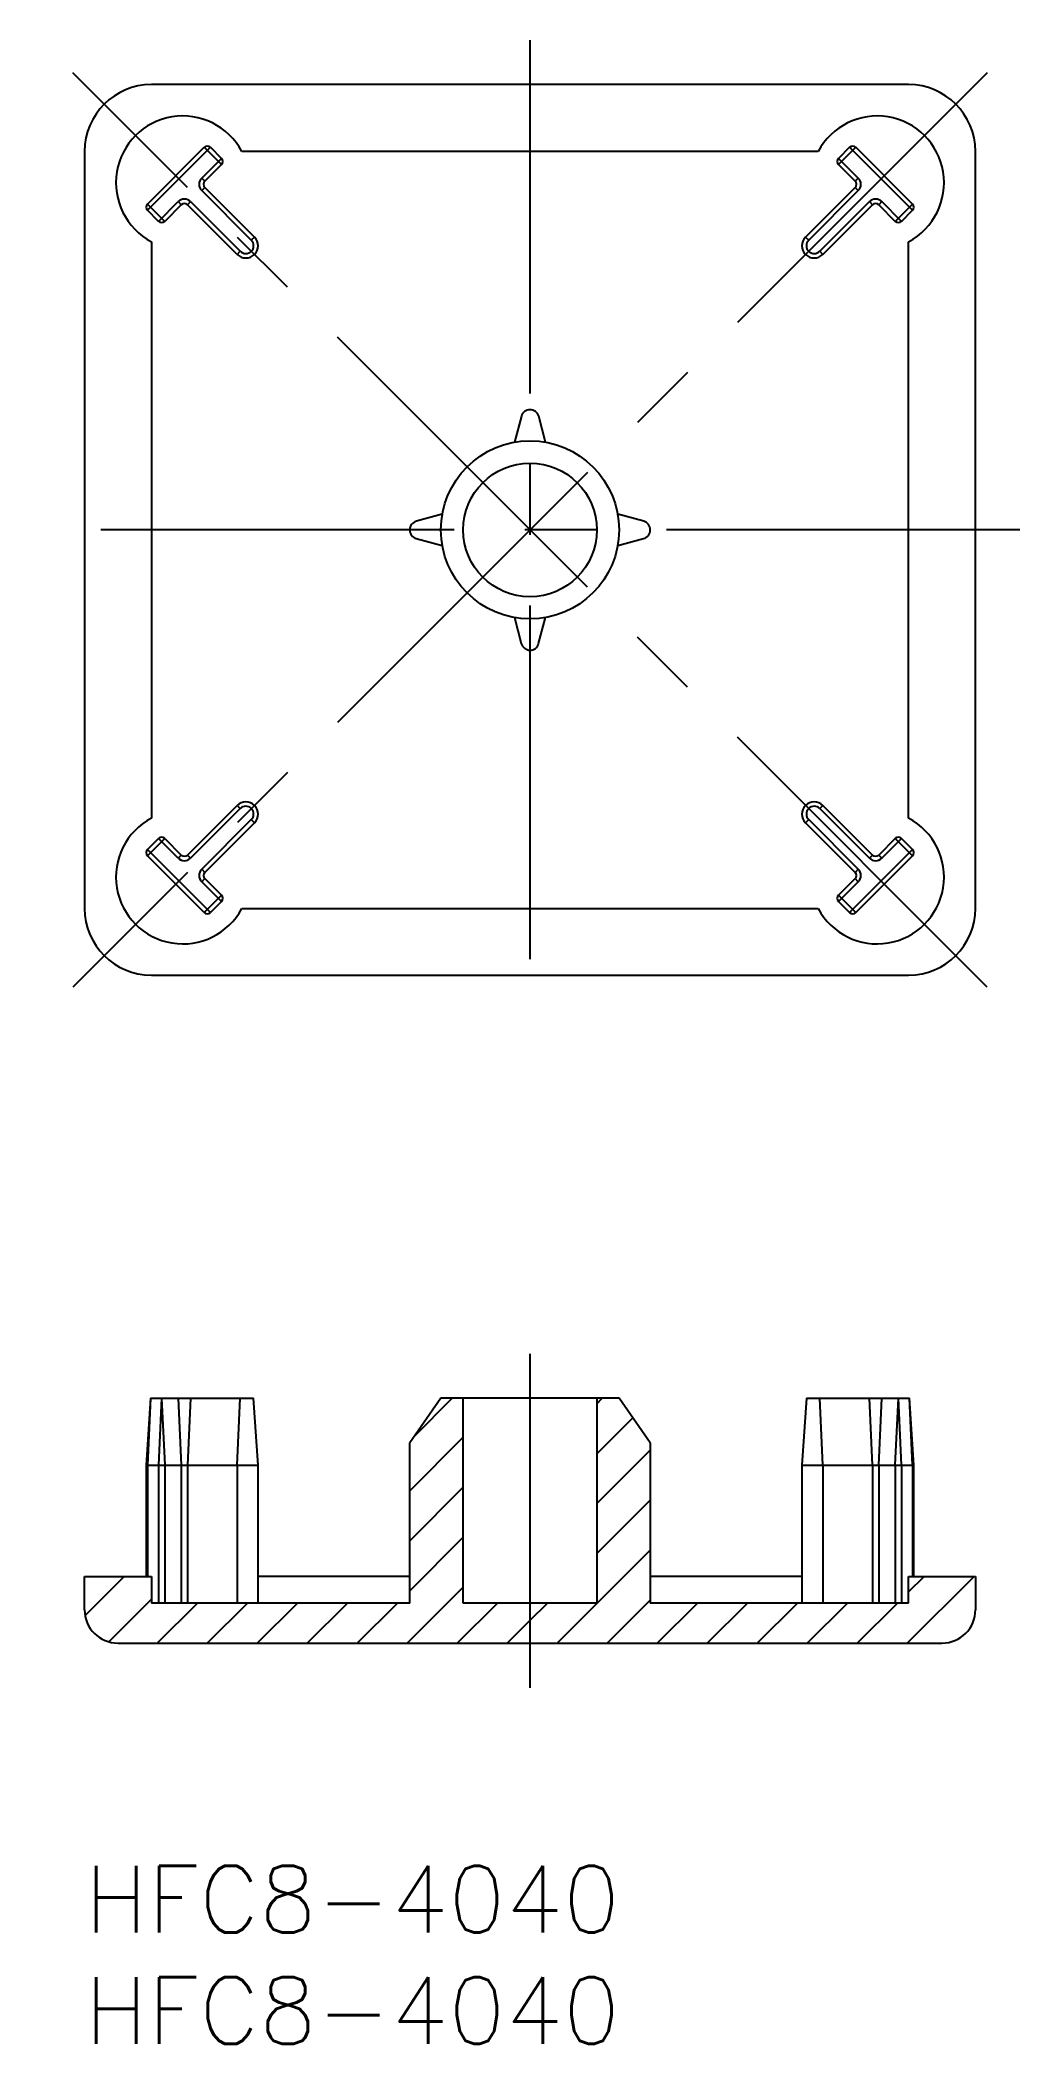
# Model space of a CAD drawing. Extents: x -2 to 42, y -8 to 82.
import ezdxf

# ---------------------------------------------------------------- set-up
doc = ezdxf.new("R2010")
doc.units = 0
doc.header["$LTSCALE"] = 0.5
doc.linetypes.add('CENTER', pattern=[50.8, 31.75, -6.35, 6.35, -6.35])
doc.layers.get('0').update_dxf_attribs({"linetype": 'CONTINUOUS'})
for name, color, linetype in [('MSM_CENTER', 1, 'CENTER'), ('MSM_CONTINUOUS', 7, 'CONTINUOUS'), ('MSM_NARROW', 5, 'CONTINUOUS'), ('MSM_PART_NUMBER', 7, 'CONTINUOUS')]:
    doc.layers.add(name, color=color, linetype=linetype)
doc.styles.get("Standard").update_dxf_attribs({"font": 'txt.shx', "height": 3, "bigfont": 'bigfont.shx'})

# ---------------------------------------------------------------- blocks, each defined once
blk = doc.blocks.new('*U2')
at = {"layer": 'MSM_PART_NUMBER'}
blk.add_text('HFC8-4040', height=3, dxfattribs=at).set_placement((0, -3))
blk = doc.blocks.new('*U3')
at = {"layer": 'MSM_PART_NUMBER'}
blk.add_text('HFC8-4040', height=3, dxfattribs=at).set_placement((0, -8))
blk = doc.blocks.new('*X5')
at = {"color": 0}
for p, q in [((14.81, 19.3), (16.51, 21)), ((23, 20.755), (23.245, 21)), ((23, 18.51), (24.614, 20.123)), ((14.6, 16.845), (17, 19.245)), ((23, 16.265), (25.4, 18.665)), ((14.6, 14.6), (17, 17)), ((23, 14.02), (25.4, 16.42)), ((14.6, 12.355), (17, 14.755)), ((21.225, 10), (25.4, 14.174)), ((0.022, 11.247), (1.775, 13)), ((36.941, 10), (39.941, 13)), ((37, 12.304), (37.696, 13)), ((1.08, 10.06), (3, 11.98)), ((3.265, 10), (5.065, 11.8)), ((5.51, 10), (7.31, 11.8)), ((7.755, 10), (9.555, 11.8)), ((10, 10), (11.8, 11.8)), ((12.245, 10), (14.045, 11.8)), ((14.49, 10), (17, 12.51)), ((16.735, 10), (18.535, 11.8)), ((20, 11.02), (20.78, 11.8)), ((23.47, 10), (25.4, 11.929)), ((25.715, 10), (27.515, 11.8)), ((27.961, 10), (29.761, 11.8)), ((30.206, 10), (32.006, 11.8)), ((32.451, 10), (34.251, 11.8)), ((34.696, 10), (36.496, 11.8)), ((18.98, 10), (20, 11.02))]:
    blk.add_line(p, q, dxfattribs=at)

msp = doc.modelspace()

# ---------------------------------------------------------------- linework, layer by layer
at = {"layer": 'MSM_CENTER'}
for p, q in [((20, 82), (20, 38)), ((40.536, 80.536), (-0.536, 39.464)), ((40.536, 39.464), (-0.536, 80.536)), ((42, 60), (-2, 60)), ((20, 23), (20, 8))]:
    msp.add_line(p, q, dxfattribs=at)
at = {"layer": 'MSM_CONTINUOUS'}
for p, q in [((37, 80), (3, 80)), ((0, 77), (0, 43)), ((2.817, 74.637), (5.363, 77.183)), ((5.646, 77.183), (2.817, 74.354)), ((5.257, 75.804), (6.141, 76.688)), ((6.141, 76.405), (5.363, 77.183)), ((5.646, 77.183), (6.141, 76.688)), ((32.943, 77), (7.057, 77)), ((34.354, 77.183), (33.859, 76.688)), ((33.859, 76.405), (34.637, 77.183)), ((34.743, 75.804), (33.859, 76.688)), ((34.354, 77.183), (37.183, 74.354)), ((37.183, 74.637), (34.637, 77.183)), ((40, 43), (40, 77)), ((5.398, 75.662), (5.257, 75.804)), ((6.141, 76.405), (5.398, 75.662)), ((33.859, 76.405), (34.602, 75.662)), ((34.602, 75.662), (34.743, 75.804)), ((3.312, 73.859), (4.196, 74.743)), ((4.196, 74.743), (4.338, 74.602)), ((4.762, 74.743), (4.62, 74.602)), ((4.762, 74.743), (6.989, 72.516)), ((5.398, 75.38), (5.257, 75.238)), ((7.484, 73.011), (5.257, 75.238)), ((5.398, 75.38), (7.626, 73.152)), ((34.602, 75.38), (32.374, 73.152)), ((32.516, 73.011), (34.743, 75.238)), ((35.238, 74.743), (33.011, 72.516)), ((34.602, 75.38), (34.743, 75.238)), ((35.238, 74.743), (35.38, 74.602)), ((35.804, 74.743), (35.662, 74.602)), ((36.688, 73.859), (35.804, 74.743)), ((2.817, 74.637), (3.595, 73.859)), ((3.312, 73.859), (2.817, 74.354)), ((4.338, 74.602), (3.595, 73.859)), ((6.848, 72.374), (4.62, 74.602)), ((33.152, 72.374), (35.38, 74.602)), ((35.662, 74.602), (36.405, 73.859)), ((37.183, 74.637), (36.405, 73.859)), ((36.688, 73.859), (37.183, 74.354)), ((3, 72.943), (3, 47.057)), ((7.626, 73.152), (7.484, 73.011)), ((32.374, 73.152), (32.516, 73.011)), ((37, 47.057), (37, 72.943)), ((6.848, 72.374), (6.989, 72.516)), ((33.152, 72.374), (33.011, 72.516)), ((19.612, 65.106), (19.299, 63.938)), ((20.701, 63.938), (20.39, 65.101)), ((16.062, 60.701), (14.899, 60.39)), ((25.106, 60.388), (23.938, 60.701)), ((14.894, 59.612), (16.062, 59.299)), ((23.938, 59.299), (25.101, 59.61)), ((19.299, 56.062), (19.61, 54.899)), ((20.388, 54.894), (20.701, 56.062)), ((4.62, 45.398), (6.848, 47.626)), ((6.989, 47.484), (4.762, 45.257)), ((5.257, 44.762), (7.484, 46.989)), ((7.626, 46.848), (5.398, 44.62)), ((6.848, 47.626), (6.989, 47.484)), ((7.626, 46.848), (7.484, 46.989)), ((32.374, 46.848), (32.516, 46.989)), ((32.374, 46.848), (34.602, 44.62)), ((34.743, 44.762), (32.516, 46.989)), ((33.152, 47.626), (33.011, 47.484)), ((33.011, 47.484), (35.238, 45.257)), ((35.38, 45.398), (33.152, 47.626)), ((3.595, 46.141), (2.817, 45.363)), ((2.817, 45.646), (3.312, 46.141)), ((4.196, 45.257), (3.312, 46.141)), ((3.595, 46.141), (4.338, 45.398)), ((36.405, 46.141), (35.662, 45.398)), ((35.804, 45.257), (36.688, 46.141)), ((36.405, 46.141), (37.183, 45.363)), ((37.183, 45.646), (36.688, 46.141)), ((2.817, 45.646), (5.646, 42.817)), ((5.363, 42.817), (2.817, 45.363)), ((4.338, 45.398), (4.196, 45.257)), ((4.62, 45.398), (4.762, 45.257)), ((37.183, 45.646), (34.354, 42.817)), ((34.637, 42.817), (37.183, 45.363)), ((35.38, 45.398), (35.238, 45.257)), ((35.662, 45.398), (35.804, 45.257)), ((5.257, 44.762), (5.398, 44.62)), ((5.257, 44.196), (5.398, 44.338)), ((6.141, 43.312), (5.257, 44.196)), ((5.398, 44.338), (6.141, 43.595)), ((34.602, 44.338), (33.859, 43.595)), ((33.859, 43.312), (34.743, 44.196)), ((34.743, 44.762), (34.602, 44.62)), ((34.743, 44.196), (34.602, 44.338)), ((5.363, 42.817), (6.141, 43.595)), ((6.141, 43.312), (5.646, 42.817)), ((34.637, 42.817), (33.859, 43.595)), ((33.859, 43.312), (34.354, 42.817)), ((7.057, 43), (32.943, 43)), ((3, 40), (37, 40)), ((2.959, 21), (2.759, 18)), ((2.959, 21), (2.817, 18)), ((2.959, 21), (7.587, 21)), ((3.454, 21), (3.312, 18)), ((3.454, 21), (3.595, 18)), ((4.196, 21), (4.338, 18)), ((4.762, 21), (4.62, 18)), ((6.848, 18), (6.989, 21)), ((7.787, 18), (7.587, 21)), ((16, 21), (14.6, 19)), ((24, 21), (16, 21)), ((17, 11.8), (17, 21)), ((23, 21), (23, 11.8)), ((25.4, 19), (24, 21)), ((32.413, 21), (32.213, 18)), ((32.413, 21), (37.041, 21)), ((33.152, 18), (33.011, 21)), ((35.38, 18), (35.238, 21)), ((35.662, 18), (35.804, 21)), ((36.405, 18), (36.546, 21)), ((36.688, 18), (36.546, 21)), ((37.241, 18), (37.041, 21)), ((37.183, 18), (37.041, 21)), ((14.6, 11.8), (14.6, 19)), ((25.4, 19), (25.4, 11.8)), ((2.759, 18), (2.759, 13)), ((2.759, 18), (7.787, 18)), ((2.817, 18), (2.817, 13)), ((3.312, 18), (3.312, 11.8)), ((3.595, 18), (3.595, 11.8)), ((4.338, 18), (4.338, 11.8)), ((4.62, 18), (4.62, 11.8)), ((6.848, 18), (6.848, 11.8)), ((7.787, 11.8), (7.787, 18)), ((32.213, 18), (32.213, 11.8)), ((32.213, 18), (37.241, 18)), ((33.152, 18), (33.152, 11.8)), ((35.38, 18), (35.38, 11.8)), ((35.662, 18), (35.662, 11.8)), ((36.405, 18), (36.405, 11.8)), ((36.688, 18), (36.688, 11.8)), ((37.183, 18), (37.183, 13)), ((37.241, 13), (37.241, 18)), ((0, 13), (3, 13)), ((0, 11.5), (0, 13)), ((3, 13), (3, 11.8)), ((14.6, 13), (7.787, 13)), ((32.213, 13), (25.4, 13)), ((37, 13), (40, 13)), ((37, 11.8), (37, 13)), ((40, 13), (40, 11.5)), ((14.6, 11.8), (3, 11.8)), ((23, 11.8), (17, 11.8)), ((37, 11.8), (25.4, 11.8)), ((1.5, 10), (38.5, 10))]:
    msp.add_line(p, q, dxfattribs=at)
for radius in [4, 3]:
    msp.add_circle((20, 60), radius, dxfattribs=at)
for centre, radius, start, end in [((3, 77), 3, 90, 180), ((37, 77), 3, 0, 90), ((4.408, 75.592), 3, 27.99742, 242.00258), ((35.592, 75.592), 3, 297.99742, 152.00258), ((5.504, 77.041), 0.2, 45, 135), ((5.999, 76.546), 0.2, 315, 45), ((34.001, 76.546), 0.2, 135, 225), ((34.496, 77.041), 0.2, 45, 135), ((5.54, 75.521), 0.4, 135, 225), ((5.54, 75.521), 0.2, 135, 225), ((34.46, 75.521), 0.2, 315, 45), ((34.46, 75.521), 0.4, 315, 45), ((4.479, 74.46), 0.4, 45, 135), ((35.521, 74.46), 0.4, 45, 135), ((2.959, 74.496), 0.2, 135, 225), ((3.454, 74.001), 0.2, 225, 315), ((4.479, 74.46), 0.2, 45, 135), ((35.521, 74.46), 0.2, 45, 135), ((36.546, 74.001), 0.2, 225, 315), ((37.041, 74.496), 0.2, 315, 45), ((7.237, 72.763), 0.55, 225, 45), ((7.237, 72.763), 0.35, 225, 45), ((32.763, 72.763), 0.55, 135, 315), ((32.763, 72.763), 0.35, 135, 315), ((20, 64.997), 0.403, 15.00003, 164.26065), ((15.003, 60), 0.403, 105.00003, 254.26065), ((24.997, 60), 0.403, 285.00003, 74.26065), ((20, 55.003), 0.403, 195.00003, 344.26065), ((7.237, 47.237), 0.55, 315, 135), ((32.763, 47.237), 0.55, 45, 225), ((4.408, 44.408), 3, 117.99742, 332.00258), ((7.237, 47.237), 0.35, 315, 135), ((32.763, 47.237), 0.35, 45, 225), ((35.592, 44.408), 3, 207.99742, 62.00258), ((3.454, 45.999), 0.2, 45, 135), ((36.546, 45.999), 0.2, 45, 135), ((2.959, 45.504), 0.2, 135, 225), ((4.479, 45.54), 0.4, 225, 315), ((4.479, 45.54), 0.2, 225, 315), ((35.521, 45.54), 0.4, 225, 315), ((35.521, 45.54), 0.2, 225, 315), ((37.041, 45.504), 0.2, 315, 45), ((5.54, 44.479), 0.4, 135, 225), ((5.54, 44.479), 0.2, 135, 225), ((34.46, 44.479), 0.2, 315, 45), ((34.46, 44.479), 0.4, 315, 45), ((5.999, 43.454), 0.2, 315, 45), ((34.001, 43.454), 0.2, 135, 225), ((3, 43), 3, 180, 270), ((5.504, 42.959), 0.2, 225, 315), ((34.496, 42.959), 0.2, 225, 315), ((37, 43), 3, 270, 0), ((1.5, 11.5), 1.5, 180, 270), ((38.5, 11.5), 1.5, 270, 0)]:
    msp.add_arc(centre, radius, start, end, dxfattribs=at)

# ---------------------------------------------------------------- block references
for name in ['*U2', '*U3']:
    msp.add_blockref(name, (0, 0), dxfattribs=at)
at = {"layer": 'MSM_NARROW', "linetype": 'CONTINUOUS'}
msp.add_blockref('*X5', (0, 0), dxfattribs=at)

doc.saveas('drawing.dxf')
